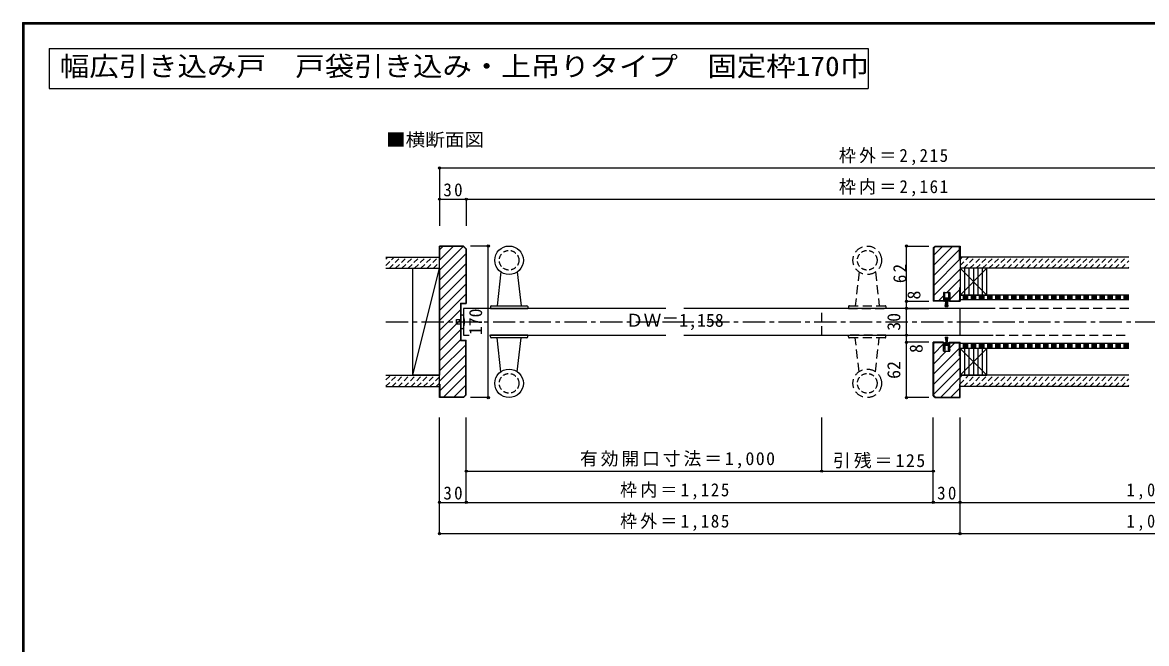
# Model space of a CAD drawing. Units: millimetres, scale not verified. Extents: x -973 to 977, y -718 to 696.
# Drawn here: x -973 to 287, y -1 to 696 of the extents above; entities that cross this region are included whole.
import ezdxf
from ezdxf.enums import TextEntityAlignment as Align

# ---------------------------------------------------------------- set-up
doc = ezdxf.new("R2010")
doc.units = ezdxf.units.MM
doc.header["$LTSCALE"] = 5
doc.header["$PDMODE"] = 32
doc.header["$PDSIZE"] = 2.5
for name, pattern in [('CHAIN1', [8, 5, -1, 1, -1]), ('DASHED1', [1.8, 1.2, -0.6]), ('DASHED2', [3, 2, -1])]:
    doc.linetypes.add(name, pattern=pattern)
for name, color, linetype in [('0-1_通り芯', 4, 'CHAIN1'), ('0-2_柱', 7, 'Continuous'), ('0-3_仕上げ', 2, 'Continuous'), ('0-4_枠', 3, 'Continuous'), ('0-5_ケーシング', 3, 'Continuous'), ('0-6_扉', 2, 'Continuous'), ('0-7_金物', 7, 'Continuous'), ('0-A_文字', 7, 'Continuous'), ('0-B_寸法', 7, 'Continuous'), ('0-C_ハッチ', 4, 'DASHED1'), ('F-1_枠', 6, 'Continuous')]:
    doc.layers.add(name, color=color, linetype=linetype)
doc.styles.add('ＭＳ ゴシック', font='')
doc.styles.get('ＭＳ ゴシック').set_extended_font_data('MS Gothic')

msp = doc.modelspace()

# ---------------------------------------------------------------- linework, layer by layer
at = {"layer": '0-1_通り芯'}
msp.add_line((-565.866, 360.167), (558.172, 360.167), dxfattribs=at)
at = {"layer": '0-2_柱', "color": 3}
for p, q in [((-535.866, 420.167), (-505.866, 420.167)), ((-535.866, 300.167), (-535.866, 420.167)), ((-505.866, 420.167), (-505.866, 300.167)), ((77.669, 390.167), (107.669, 390.167)), ((-505.866, 300.167), (-535.866, 300.167)), ((77.669, 300.167), (107.669, 300.167))]:
    msp.add_line(p, q, dxfattribs=at)
at = {"layer": '0-2_柱'}
for p, q in [((-535.866, 300.167), (-505.866, 420.167)), ((77.669, 420.167), (107.669, 390.167)), ((77.669, 390.167), (107.669, 420.167)), ((82.669, 420.167), (82.669, 390.167)), ((87.669, 420.167), (87.669, 390.167)), ((92.669, 420.167), (92.669, 390.167)), ((97.669, 420.167), (97.669, 390.167)), ((102.669, 420.167), (102.669, 390.167)), ((77.669, 330.167), (107.669, 300.167)), ((77.669, 300.167), (107.669, 330.167)), ((82.669, 330.167), (82.669, 300.167)), ((87.669, 330.167), (87.669, 300.167)), ((92.669, 330.167), (92.669, 300.167)), ((97.669, 330.167), (97.669, 300.167)), ((102.669, 330.167), (102.669, 300.167))]:
    msp.add_line(p, q, dxfattribs=at)
at = {"layer": '0-2_柱', "color": 3}
for points in [[(107.669, 390.167), (107.669, 420.167), (77.669, 420.167), (77.669, 390.167)], [(107.669, 300.167), (107.669, 330.167), (77.669, 330.167), (77.669, 300.167)]]:
    msp.add_lwpolyline(points, dxfattribs=at)
at = {"layer": '0-3_仕上げ'}
for p, q in [((-565.866, 432.667), (-505.866, 432.667)), ((266.936, 432.667), (77.669, 432.667)), ((266.936, 420.167), (77.669, 420.167)), ((266.936, 390.167), (77.669, 390.167)), ((266.936, 384.667), (77.669, 384.667)), ((266.936, 335.667), (77.669, 335.667)), ((266.936, 330.167), (77.669, 330.167)), ((-565.866, 300.167), (-505.866, 300.167)), ((266.936, 300.167), (77.669, 300.167)), ((266.936, 287.667), (77.669, 287.667))]:
    msp.add_line(p, q, dxfattribs=at)
for points in [[(-565.866, 420.167), (-505.866, 420.167), (-505.866, 432.667)], [(-565.866, 287.667), (-505.866, 287.667), (-505.866, 300.167)]]:
    msp.add_lwpolyline(points, dxfattribs=at)
at = {"layer": '0-4_枠'}
for p, q in [((-478.866, 445.167), (-505.866, 445.167)), ((-505.866, 275.167), (-505.866, 445.167)), ((-479.073, 444.667), (-505.366, 444.667)), ((-505.366, 430.167), (-505.366, 444.667)), ((-479.073, 444.667), (-476.366, 441.96)), ((-476.366, 441.96), (-476.366, 381.167)), ((47.669, 443.045), (47.669, 383.167)), ((48.169, 442.838), (49.997, 444.667)), ((48.169, 442.838), (48.169, 383.667)), ((49.997, 444.667), (77.169, 444.667)), ((77.169, 430.167), (77.169, 444.667)), ((77.669, 445.167), (77.669, 383.167)), ((-505.366, 430.167), (-505.866, 430.167)), ((77.669, 430.167), (77.169, 430.167)), ((59.169, 393.167), (59.169, 383.167)), ((59.169, 393.167), (66.169, 393.167)), ((66.169, 393.167), (66.169, 383.167)), ((77.169, 398.167), (77.169, 383.667)), ((77.669, 398.167), (77.169, 398.167)), ((-482.366, 381.167), (-482.366, 339.167)), ((-482.366, 381.167), (-476.366, 381.167)), ((-481.866, 380.667), (-475.866, 380.667)), ((59.169, 383.167), (47.669, 383.167)), ((59.169, 383.667), (48.169, 383.667)), ((66.169, 383.667), (77.169, 383.667)), ((66.169, 383.167), (77.669, 383.167)), ((-482.366, 339.167), (-476.366, 339.167)), ((-476.366, 278.374), (-476.366, 339.167)), ((47.669, 277.288), (47.669, 337.167)), ((59.169, 337.167), (47.669, 337.167)), ((48.169, 277.495), (48.169, 336.667)), ((59.169, 336.667), (48.169, 336.667)), ((59.169, 327.167), (59.169, 337.167)), ((66.169, 327.167), (66.169, 337.167)), ((66.169, 337.167), (77.669, 337.167)), ((66.169, 336.667), (77.169, 336.667)), ((77.169, 322.167), (77.169, 336.667)), ((77.669, 275.167), (77.669, 337.167)), ((59.169, 327.167), (66.169, 327.167)), ((77.669, 322.167), (77.169, 322.167)), ((-505.366, 290.167), (-505.866, 290.167)), ((-505.366, 290.167), (-505.366, 275.667)), ((77.169, 290.167), (77.169, 275.667)), ((77.669, 290.167), (77.169, 290.167)), ((-479.073, 275.667), (-476.366, 278.374)), ((48.169, 277.495), (49.997, 275.667)), ((-478.866, 275.167), (-505.866, 275.167)), ((-479.073, 275.667), (-505.366, 275.667)), ((49.997, 275.667), (77.169, 275.667))]:
    msp.add_line(p, q, dxfattribs=at)
for points in [[(-478.866, 445.167), (-475.866, 442.167), (-475.866, 380.667)], [(47.669, 443.045), (49.79, 445.167), (77.669, 445.167)], [(-481.866, 380.667), (-481.866, 339.667), (-475.866, 339.667)], [(-478.866, 275.167), (-475.866, 278.167), (-475.866, 339.667)], [(47.669, 277.288), (49.79, 275.167), (77.669, 275.167)]]:
    msp.add_lwpolyline(points, dxfattribs=at)
at = {"layer": '0-5_ケーシング'}
for p, q in [((-437.116, 416.112), (-441.366, 378.167)), ((-418.616, 416.112), (-414.366, 378.167)), ((-447.866, 378.167), (-407.866, 378.167)), ((-448.866, 377.167), (-448.866, 375.167)), ((-448.866, 375.167), (-406.866, 375.167)), ((-406.866, 377.167), (-406.866, 375.167)), ((-448.866, 343.167), (-448.866, 345.167)), ((-406.866, 345.167), (-448.866, 345.167)), ((-407.866, 342.167), (-447.866, 342.167)), ((-437.116, 304.222), (-441.366, 342.167)), ((-418.616, 304.222), (-414.366, 342.167)), ((-406.866, 343.167), (-406.866, 345.167))]:
    msp.add_line(p, q, dxfattribs=at)
at = {"layer": '0-5_ケーシング', "linetype": 'DASHED2'}
for p, q in [((-35.581, 416.112), (-39.831, 378.167)), ((-17.081, 416.112), (-12.831, 378.167)), ((-46.331, 378.167), (-6.331, 378.167)), ((-47.331, 377.167), (-47.331, 375.167)), ((-47.331, 375.167), (-5.331, 375.167)), ((-5.331, 377.167), (-5.331, 375.167)), ((-47.331, 343.167), (-47.331, 345.167)), ((-5.331, 345.167), (-47.331, 345.167)), ((-6.331, 342.167), (-46.331, 342.167)), ((-35.581, 304.222), (-39.831, 342.167)), ((-17.081, 304.222), (-12.831, 342.167)), ((-5.331, 343.167), (-5.331, 345.167))]:
    msp.add_line(p, q, dxfattribs=at)
at = {"layer": '0-5_ケーシング'}
for centre in [(-427.866, 429.167), (-427.866, 291.167)]:
    msp.add_circle(centre, 16, dxfattribs=at)
at = {"layer": '0-5_ケーシング', "linetype": 'DASHED2'}
for centre in [(-26.331, 429.167), (-26.331, 291.167)]:
    msp.add_circle(centre, 16, dxfattribs=at)
at = {"layer": '0-5_ケーシング', "linetype": 'DASHED1'}
for centre in [(-427.866, 429.167), (-26.331, 429.167), (-427.866, 291.167), (-26.331, 291.167)]:
    msp.add_circle(centre, 11, dxfattribs=at)
at = {"layer": '0-5_ケーシング'}
for centre, start, end in [((-447.866, 377.167), 90, 180), ((-407.866, 377.167), 0, 90), ((-447.866, 343.167), 180, 270), ((-407.866, 343.167), 270, 0)]:
    msp.add_arc(centre, 1, start, end, dxfattribs=at)
at = {"layer": '0-5_ケーシング', "linetype": 'DASHED2'}
for centre, start, end in [((-46.331, 377.167), 90, 180), ((-6.331, 377.167), 0, 90), ((-46.331, 343.167), 180, 270), ((-6.331, 343.167), 270, 0)]:
    msp.add_arc(centre, 1, start, end, dxfattribs=at)
at = {"layer": '0-6_扉', "color": 6}
for p, q in [((-478.866, 375.167), (-478.866, 345.167)), ((-252.099, 375.167), (-478.866, 375.167)), ((114.922, 375.167), (-232.099, 375.167)), ((77.669, 345.167), (77.669, 375.167)), ((-478.866, 345.167), (-472.57, 345.167)), ((-449.697, 345.167), (-252.099, 345.167)), ((-232.099, 345.167), (114.922, 345.167))]:
    msp.add_line(p, q, dxfattribs=at)
at = {"layer": '0-6_扉', "linetype": 'DASHED2'}
for p, q in [((-77.331, 345.167), (-77.331, 375.167)), ((266.936, 375.167), (-77.331, 375.167)), ((-77.331, 345.167), (266.936, 345.167))]:
    msp.add_line(p, q, dxfattribs=at)
at = {"layer": '0-7_金物'}
for p, q in [((59.369, 385.467), (59.369, 383.767)), ((60.469, 385.167), (60.469, 384.467)), ((61.169, 377.467), (62.169, 384.467)), ((61.919, 377.467), (62.419, 384.467)), ((62.669, 377.467), (62.669, 384.467)), ((63.419, 377.467), (62.919, 384.467)), ((63.169, 384.467), (64.169, 377.467)), ((65.969, 383.767), (65.969, 385.467)), ((61.169, 377.467), (64.169, 377.467)), ((-486.866, 357.667), (-486.866, 362.667)), ((-486.866, 362.667), (-481.866, 362.667)), ((-481.866, 357.667), (-486.866, 357.667)), ((-481.866, 352.667), (-478.866, 352.667)), ((61.169, 342.867), (64.169, 342.867)), ((61.169, 342.867), (62.169, 335.867)), ((61.919, 342.867), (62.419, 335.867)), ((62.669, 342.867), (62.669, 335.867)), ((63.419, 342.867), (62.919, 335.867)), ((63.169, 335.867), (64.169, 342.867)), ((59.369, 334.867), (59.369, 336.567)), ((60.469, 335.167), (60.469, 335.867)), ((65.969, 336.567), (65.969, 334.867))]:
    msp.add_line(p, q, dxfattribs=at)
for points in [[(59.58, 392.949), (59.069, 391.167), (59.369, 391.167), (59.369, 386.467)], [(62.669, 386.667), (60.569, 386.667), (60.569, 391.167), (60.161, 392.934)], [(65.176, 392.934), (64.769, 391.167), (64.769, 386.667), (62.669, 386.667)], [(65.969, 386.467), (65.969, 391.167), (66.269, 391.167), (65.757, 392.949)], [(59.669, 383.467), (60.369, 383.467), (60.869, 384.467)], [(64.969, 384.467), (60.369, 384.467), (60.369, 385.467), (62.169, 385.467)], [(60.469, 385.167), (64.869, 385.167), (64.869, 384.467)], [(63.169, 385.467), (64.969, 385.467), (64.969, 384.467)], [(64.469, 384.467), (64.969, 383.467), (65.669, 383.467)], [(-478.866, 367.667), (-481.866, 367.667), (-481.866, 352.667)], [(59.58, 327.384), (59.069, 329.167), (59.369, 329.167), (59.369, 333.867)], [(59.669, 336.867), (60.369, 336.867), (60.869, 335.867)], [(62.669, 333.667), (60.569, 333.667), (60.569, 329.167), (60.161, 327.399)], [(64.969, 335.867), (60.369, 335.867), (60.369, 334.867), (62.169, 334.867)], [(60.469, 335.167), (64.869, 335.167), (64.869, 335.867)], [(65.176, 327.399), (64.769, 329.167), (64.769, 333.667), (62.669, 333.667)], [(63.169, 334.867), (64.969, 334.867), (64.969, 335.867)], [(64.469, 335.867), (64.969, 336.867), (65.669, 336.867)], [(65.969, 333.867), (65.969, 329.167), (66.269, 329.167), (65.757, 327.384)]]:
    msp.add_lwpolyline(points, dxfattribs=at)
for centre, radius, start, end in [((59.869, 392.867), 0.3, 12.9887, 163.98684), ((65.469, 392.867), 0.3, 16.01316, 167.0113), ((59.102, 385.967), 0.567, 0, 61.92751), ((59.102, 385.967), 0.567, 298.07249, 0), ((59.669, 383.767), 0.3, 180, 270), ((62.669, 385.733), 0.567, 208.07249, 270), ((62.669, 385.733), 0.567, 270, 331.92751), ((66.235, 385.967), 0.567, 118.07249, 180), ((66.235, 385.967), 0.567, 180, 241.92751), ((65.669, 383.767), 0.3, 270, 0), ((-506.491, 360.167), 28.625, 344.81071, 15.18929), ((59.669, 336.567), 0.3, 90, 180), ((59.102, 334.367), 0.567, 0, 61.92751), ((59.102, 334.367), 0.567, 298.07249, 0), ((62.669, 334.6), 0.567, 90, 151.92751), ((62.669, 334.6), 0.567, 28.07249, 90), ((66.235, 334.367), 0.567, 118.07249, 180), ((66.235, 334.367), 0.567, 180, 241.92751), ((65.669, 336.567), 0.3, 0, 90), ((59.869, 327.467), 0.3, 196.01316, 347.0113), ((65.469, 327.467), 0.3, 192.9887, 343.98684)]:
    msp.add_arc(centre, radius, start, end, dxfattribs=at)
at = {"layer": '0-A_文字', "color": 3}
for p, q in [((-943.333, 666.667), (-943.333, 621.667)), ((-943.333, 666.667), (-25.208, 666.667)), ((-25.208, 666.667), (-25.208, 621.667)), ((-943.333, 621.667), (-25.208, 621.667))]:
    msp.add_line(p, q, dxfattribs=at)
at = {"layer": '0-B_寸法', "color": 4}
for p, q in [((-505.866, 532.667), (-505.866, 467.667)), ((-505.866, 532.667), (506.204, 532.667)), ((-505.866, 497.667), (-475.866, 497.667)), ((-475.866, 497.667), (-475.866, 467.667)), ((-475.866, 497.667), (482.204, 497.667)), ((-451.207, 445.167), (-471.207, 445.167)), ((-451.207, 275.167), (-451.207, 445.167)), ((17.622, 383.167), (17.622, 445.167)), ((17.622, 445.167), (42.668, 445.167)), ((17.622, 375.167), (17.622, 383.167)), ((17.622, 383.167), (42.668, 383.167)), ((17.622, 375.167), (42.668, 375.167)), ((17.622, 275.167), (17.622, 375.167)), ((17.622, 345.167), (42.668, 345.167)), ((42.668, 337.167), (17.622, 337.167)), ((-451.207, 275.167), (-471.207, 275.167)), ((42.668, 275.167), (17.622, 275.167)), ((-505.866, 122.667), (-505.866, 252.667)), ((-475.866, 157.667), (-475.866, 252.667)), ((-77.331, 192.667), (-77.331, 252.667)), ((47.669, 157.667), (47.669, 252.667)), ((77.669, 122.667), (77.669, 252.667)), ((-475.866, 192.667), (-77.331, 192.667)), ((-77.331, 192.667), (47.669, 192.667)), ((-505.866, 157.667), (-475.866, 157.667)), ((-475.866, 157.667), (47.669, 157.667)), ((47.669, 157.667), (77.669, 157.667)), ((77.669, 157.667), (482.204, 157.667)), ((-505.866, 122.667), (77.669, 122.667)), ((77.669, 122.667), (506.204, 122.667))]:
    msp.add_line(p, q, dxfattribs=at)
at = {"layer": '0-B_寸法'}
for p in [(-505.866, 532.667), (-505.866, 497.667), (-475.866, 497.667), (-451.207, 445.167), (17.622, 445.167), (17.622, 383.167), (17.622, 375.167), (17.622, 345.167), (17.622, 337.167), (-451.207, 275.167), (17.622, 275.167), (-475.866, 192.667), (-77.331, 192.667), (47.669, 192.667), (-505.866, 157.667), (-475.866, 157.667), (47.669, 157.667), (77.669, 157.667), (-505.866, 122.667), (77.669, 122.667)]:
    msp.add_point(p, dxfattribs=at)
at = {"layer": '0-C_ハッチ', "linetype": 'Continuous'}
for p, q in [((-505.866, 429.458), (-490.658, 444.667)), ((-505.866, 418.145), (-479.344, 444.667)), ((-505.366, 441.272), (-501.972, 444.667)), ((57.962, 444.667), (48.169, 434.874)), ((69.275, 444.667), (48.169, 423.56)), ((77.169, 441.246), (48.169, 412.246)), ((-505.866, 406.831), (-476.366, 436.331)), ((77.169, 429.933), (48.169, 400.932)), ((-505.866, 395.517), (-476.366, 425.017)), ((77.669, 419.119), (48.169, 389.619)), ((-505.866, 384.204), (-476.366, 413.704)), ((77.669, 407.805), (63.03, 393.167)), ((-505.866, 372.89), (-476.366, 402.39)), ((-505.866, 361.576), (-476.366, 391.076)), ((77.169, 395.991), (66.169, 384.991)), ((59.169, 389.305), (53.53, 383.667)), ((77.169, 384.678), (76.158, 383.667)), ((-505.866, 350.262), (-482.366, 373.762)), ((-505.866, 338.949), (-482.366, 362.449)), ((-505.866, 327.635), (-482.366, 351.135)), ((-505.866, 316.321), (-482.366, 339.821)), ((-505.866, 305.008), (-476.366, 334.508)), ((48.169, 335.656), (49.18, 336.667)), ((48.169, 324.342), (59.169, 335.342)), ((48.169, 301.715), (77.169, 330.715)), ((66.169, 331.028), (71.807, 336.667)), ((-505.866, 293.694), (-476.366, 323.194)), ((48.169, 313.028), (62.307, 327.167)), ((48.169, 290.401), (77.669, 319.901)), ((-505.366, 282.88), (-476.366, 311.88)), ((48.169, 279.087), (77.669, 308.587)), ((-501.266, 275.667), (-476.366, 300.567)), ((56.062, 275.667), (77.169, 296.774)), ((-489.952, 275.667), (-476.366, 289.253)), ((67.376, 275.667), (77.169, 285.46))]:
    msp.add_line(p, q, dxfattribs=at)
at = {"layer": '0-C_ハッチ'}
for p, q in [((-565.866, 423.443), (-556.643, 432.667)), ((-565.866, 430.514), (-563.714, 432.667)), ((-562.071, 420.167), (-549.571, 432.667)), ((-555, 420.167), (-542.5, 432.667)), ((-547.929, 420.167), (-535.429, 432.667)), ((-540.858, 420.167), (-528.358, 432.667)), ((-533.787, 420.167), (-521.287, 432.667)), ((-526.716, 420.167), (-514.216, 432.667)), ((-519.645, 420.167), (-507.145, 432.667)), ((77.669, 430.204), (80.131, 432.667)), ((77.669, 423.133), (87.202, 432.667)), ((81.773, 420.167), (94.273, 432.667)), ((88.844, 420.167), (101.344, 432.667)), ((95.915, 420.167), (108.415, 432.667)), ((102.987, 420.167), (115.487, 432.667)), ((110.058, 420.167), (122.558, 432.667)), ((117.129, 420.167), (129.629, 432.667)), ((124.2, 420.167), (136.7, 432.667)), ((131.271, 420.167), (143.771, 432.667)), ((138.342, 420.167), (150.842, 432.667)), ((145.413, 420.167), (157.913, 432.667)), ((152.484, 420.167), (164.984, 432.667)), ((159.555, 420.167), (172.055, 432.667)), ((166.626, 420.167), (179.126, 432.667)), ((173.697, 420.167), (186.197, 432.667)), ((180.768, 420.167), (193.268, 432.667)), ((187.839, 420.167), (200.339, 432.667)), ((194.91, 420.167), (207.41, 432.667)), ((201.982, 420.167), (214.482, 432.667)), ((209.053, 420.167), (221.553, 432.667)), ((216.124, 420.167), (228.624, 432.667)), ((223.195, 420.167), (235.695, 432.667)), ((230.266, 420.167), (242.766, 432.667)), ((237.337, 420.167), (249.837, 432.667)), ((244.408, 420.167), (256.908, 432.667)), ((251.479, 420.167), (263.979, 432.667)), ((258.55, 420.167), (266.936, 428.553)), ((-512.574, 420.167), (-505.866, 426.874)), ((265.621, 420.167), (266.936, 421.482)), ((266.936, 388.792), (77.669, 388.792)), ((266.936, 387.417), (77.669, 387.417)), ((266.936, 386.042), (77.669, 386.042)), ((266.936, 334.292), (77.669, 334.292)), ((266.936, 332.917), (77.669, 332.917)), ((266.936, 331.542), (77.669, 331.542)), ((-565.866, 287.879), (-553.579, 300.167)), ((-565.866, 294.951), (-560.65, 300.167)), ((-559.008, 287.667), (-546.508, 300.167)), ((-551.937, 287.667), (-539.437, 300.167)), ((-544.866, 287.667), (-532.366, 300.167)), ((-537.795, 287.667), (-525.295, 300.167)), ((-530.724, 287.667), (-518.224, 300.167)), ((-523.653, 287.667), (-511.153, 300.167)), ((-516.582, 287.667), (-505.866, 298.382)), ((-509.51, 287.667), (-505.866, 291.311)), ((77.669, 297.704), (80.131, 300.167)), ((77.669, 290.633), (87.202, 300.167)), ((81.773, 287.667), (94.273, 300.167)), ((88.844, 287.667), (101.344, 300.167)), ((95.915, 287.667), (108.415, 300.167)), ((102.987, 287.667), (115.487, 300.167)), ((110.058, 287.667), (122.558, 300.167)), ((117.129, 287.667), (129.629, 300.167)), ((124.2, 287.667), (136.7, 300.167)), ((131.271, 287.667), (143.771, 300.167)), ((138.342, 287.667), (150.842, 300.167)), ((145.413, 287.667), (157.913, 300.167)), ((152.484, 287.667), (164.984, 300.167)), ((159.555, 287.667), (172.055, 300.167)), ((166.626, 287.667), (179.126, 300.167)), ((173.697, 287.667), (186.197, 300.167)), ((180.768, 287.667), (193.268, 300.167)), ((187.839, 287.667), (200.339, 300.167)), ((194.91, 287.667), (207.41, 300.167)), ((201.982, 287.667), (214.482, 300.167)), ((209.053, 287.667), (221.553, 300.167)), ((216.124, 287.667), (228.624, 300.167)), ((223.195, 287.667), (235.695, 300.167)), ((230.266, 287.667), (242.766, 300.167)), ((237.337, 287.667), (249.837, 300.167)), ((244.408, 287.667), (256.908, 300.167)), ((251.479, 287.667), (263.979, 300.167)), ((258.55, 287.667), (266.936, 296.053)), ((-505.866, 288.085), (-506.284, 287.667)), ((265.621, 287.667), (266.936, 288.982))]:
    msp.add_line(p, q, dxfattribs=at)
at = {"layer": 'F-1_枠'}
for p, q in [((-973.347, 695.833), (-973.347, -700.833)), ((-973.347, 695.833), (976.653, 695.833)), ((-973.347, 695), (976.653, 695)), ((-973.347, 694.167), (976.653, 694.167)), ((-972.514, 695.833), (-972.514, -700.833)), ((-971.68, 695.833), (-971.68, -700.833))]:
    msp.add_line(p, q, dxfattribs=at)

# ---------------------------------------------------------------- texts
at = {"layer": '0-A_文字', "color": 3, "style": 'ＭＳ ゴシック', "width": 1.1}
msp.add_text('幅広引き込み戸\u3000戸袋引き込み・上吊りタイプ\u3000固定枠170巾', height=21.99, dxfattribs=at).set_placement((-931.458, 629.167), align=Align.BOTTOM_LEFT)
at = {"layer": '0-A_文字', "style": 'ＭＳ ゴシック', "width": 1.1}
msp.add_text('■横断面図', height=14.66, dxfattribs=at).set_placement((-565.866, 552.667), align=Align.BOTTOM_LEFT)
at = {"layer": '0-B_寸法', "style": 'ＭＳ ゴシック'}
for s, p in [('8', (37.622, 385.167)), ('170', (-453.707, 345.167)), ('30', (15.122, 350.167)), ('8', (40.164, 325.167)), ('62', (15.122, 296.167))]:
    msp.add_text(s, height=14.66, rotation=90, dxfattribs=at).set_placement(p, align=Align.BOTTOM_LEFT)
msp.add_text('ＤＷ＝1,158', height=14.66, dxfattribs=at).set_placement((-297.099, 350.167), align=Align.BOTTOM_LEFT)
at = {"layer": '0-B_寸法', "char_height": 14.66, "attachment_point": 7, "style": 'ＭＳ ゴシック'}
for s, insert in [('\\T1.19;\\W0.95;枠外＝2,215', (-58.081, 535.667)), ('\\T1.19;\\W0.95;枠内＝2,161', (-58.081, 500.667)), ('\\T1.27;\\W0.95;30', (-501.491, 500.667)), ('\\T1.16;有効開口寸法＝1,000', (-348.349, 195.667)), ('\\T1.17;引残＝125', (-64.831, 195.667)), ('\\T1.19;\\W0.95;枠内＝1,125', (-303.349, 160.667)), ('\\T1.28;\\W0.9;1,006', (264.436, 160.667)), ('\\T1.27;\\W0.95;30', (-501.491, 160.667)), ('\\T1.27;\\W0.95;30', (52.044, 160.667)), ('\\T1.19;\\W0.95;枠外＝1,185', (-303.349, 125.667)), ('\\T1.28;\\W0.9;1,030', (264.436, 125.667))]:
    msp.add_mtext(s, dxfattribs=dict(at, insert=insert))
at = {"layer": '0-B_寸法', "insert": (17.622, 403.542), "char_height": 14.66, "attachment_point": 7, "rotation": 90, "style": 'ＭＳ ゴシック'}
msp.add_mtext('\\T1.27;\\W0.95;62', dxfattribs=at)

doc.saveas('drawing.dxf')
